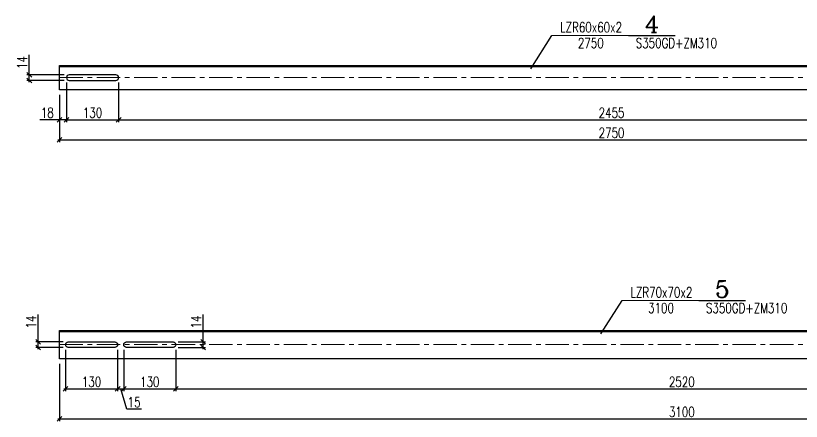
# Model space of a CAD drawing. Header units: millimetres. Extents: x -109 to 3611, y -131 to 11347.
# Drawn here: x -109 to 1848, y 7558 to 8568 of the extents above; entities that cross this region are included whole.
import ezdxf
from ezdxf.enums import TextEntityAlignment as Align

# ---------------------------------------------------------------- set-up
doc = ezdxf.new("R2010")
doc.units = ezdxf.units.MM
doc.header["$LTSCALE"] = 1.833333
doc.header["$PDMODE"] = 1
doc.linetypes.add('CENTER', pattern=[50.8, 31.75, -6.35, 6.35, -6.35])
doc.layers.get('0').update_dxf_attribs({"linetype": 'CONTINUOUS'})
doc.layers.get('Defpoints').update_dxf_attribs({"linetype": 'CONTINUOUS'})
for name, color, linetype, lineweight in [('k_konstrukcja', 3, 'CONTINUOUS', 25), ('k_osie', 6, 'CENTER', 5), ('k_pozycje', 1, 'CONTINUOUS', 5), ('k_wymiary', 1, 'CONTINUOUS', 5), ('RFD_C5', 1, 'CONTINUOUS', 5), ('RFD_T3', 2, 'CONTINUOUS', 25), ('RFD_T5', 2, 'CONTINUOUS', 5)]:
    doc.layers.add(name, color=color, linetype=linetype, lineweight=lineweight)
doc.styles.add('TXT3', font='SIMPLEX.SHX', dxfattribs={"width": 0.75, "height": 25})
doc.styles.add('TXT5', font='COMPLEX.shx', dxfattribs={"height": 41.666667})
doc.dimstyles.new('R1', dxfattribs={"dimtxt": 25, "dimasz": 11.666667, "dimexe": 5.833333, "dimexo": 12.5, "dimgap": 5, "dimtad": 1, "dimdec": 0, "dimzin": 0, "dimdsep": 46, "dimtxsty": 'TXT3', "dimblk1": 'OBLIQUE', "dimblk2": 'OBLIQUE', "dimsah": 1, "dimcen": -3, "dimdle": 4.166667, "dimclrt": 2, "dimadec": 0, "dimazin": 0, "dimtfac": 0.75, "dimtdec": 0, "dimtmove": 0, "dimatfit": 3, "dimldrblk": 'NONE', "dimfxl": 1, "dimtvp": 0.75, "dimtolj": 1, "dimtzin": 0, "dimarcsym": 0})
doc.dimstyles.new('R1_002', dxfattribs={"dimtxt": 25, "dimasz": 11.666667, "dimexe": 5.833333, "dimexo": 12.5, "dimgap": 5, "dimtad": 1, "dimdec": 0, "dimzin": 0, "dimdsep": 46, "dimtxsty": 'TXT3', "dimblk1": 'OBLIQUE', "dimblk2": 'OBLIQUE', "dimsah": 1, "dimcen": -3, "dimdle": 4.166667, "dimclrt": 2, "dimadec": 0, "dimazin": 0, "dimtfac": 0.75, "dimtdec": 0, "dimtmove": 0, "dimatfit": 3, "dimldrblk": 'NONE', "dimfxl": 1, "dimtvp": 0.75, "dimtolj": 1, "dimtzin": 0, "dimarcsym": 0})

# ---------------------------------------------------------------- blocks, each defined once
blk = doc.blocks.new('_Oblique')
at = {"color": 0, "linetype": 'ByBlock', "lineweight": -2}
blk.add_line((-0.5, -0.5), (0.5, 0.5), dxfattribs=at)
blk = doc.blocks.new('*D460')
at = {"layer": 'Defpoints', "color": 0}
for p in [(17.5, 8413.7), (0, 8383.7), (0, 8308.7)]:
    blk.add_point(p, dxfattribs=at)
at = {"layer": 'k_wymiary', "color": 0, "lineweight": -2}
for p, q in [((17.5, 8401.2), (17.5, 8302.9)), ((0, 8371.2), (0, 8302.9)), ((0, 8308.7), (-48.5, 8308.7)), ((21.7, 8308.7), (0, 8308.7))]:
    blk.add_line(p, q, dxfattribs=at)
at = {"layer": 'k_wymiary', "color": 0, "linetype": 'ByBlock', "lineweight": -2, "xscale": 11.66666666666666, "yscale": 11.66666666666666, "zscale": 11.66666666666666, "rotation": 180}
blk.add_blockref('_Oblique', (0, 8308.7), dxfattribs=at)
at = {"layer": 'k_wymiary', "color": 0, "linetype": 'ByBlock', "lineweight": -2, "xscale": 11.66666666666666, "yscale": 11.66666666666666, "zscale": 11.66666666666666}
blk.add_blockref('_Oblique', (17.5, 8308.7), dxfattribs=at)
at = {"layer": 'k_wymiary', "color": 2, "insert": (-30.1, 8326.2), "char_height": 25, "attachment_point": 5, "style": 'TXT3'}
blk.add_mtext('\\A1;18', dxfattribs=at)
blk = doc.blocks.new('_None')
blk = doc.blocks.new('*D461')
at = {"layer": 'Defpoints', "color": 0}
for p in [(17.5, 8413.7), (147.5, 8413.7), (147.5, 8308.7)]:
    blk.add_point(p, dxfattribs=at)
at = {"layer": 'k_wymiary', "color": 0, "lineweight": -2}
for p, q in [((17.5, 8401.2), (17.5, 8302.9)), ((147.5, 8401.2), (147.5, 8302.9)), ((13.3, 8308.7), (151.7, 8308.7))]:
    blk.add_line(p, q, dxfattribs=at)
at = {"layer": 'k_wymiary', "color": 0, "linetype": 'ByBlock', "lineweight": -2, "xscale": 11.66666666666666, "yscale": 11.66666666666666, "zscale": 11.66666666666666, "rotation": 180}
blk.add_blockref('_Oblique', (17.5, 8308.7), dxfattribs=at)
at = {"layer": 'k_wymiary', "color": 0, "linetype": 'ByBlock', "lineweight": -2, "xscale": 11.66666666666666, "yscale": 11.66666666666666, "zscale": 11.66666666666666}
blk.add_blockref('_Oblique', (147.5, 8308.7), dxfattribs=at)
at = {"layer": 'k_wymiary', "color": 2, "insert": (82.5, 8326.2), "char_height": 25, "attachment_point": 5, "style": 'TXT3'}
blk.add_mtext('\\A1;130', dxfattribs=at)
blk = doc.blocks.new('*D462')
at = {"layer": 'Defpoints', "color": 0}
for p in [(147.5, 8413.7), (2602.5, 8413.7), (2602.5, 8308.7)]:
    blk.add_point(p, dxfattribs=at)
at = {"layer": 'k_wymiary', "color": 0, "lineweight": -2}
for p, q in [((147.5, 8401.2), (147.5, 8302.9)), ((2602.5, 8401.2), (2602.5, 8302.9)), ((143.3, 8308.7), (2606.7, 8308.7))]:
    blk.add_line(p, q, dxfattribs=at)
at = {"layer": 'k_wymiary', "color": 0, "linetype": 'ByBlock', "lineweight": -2, "xscale": 11.66666666666666, "yscale": 11.66666666666666, "zscale": 11.66666666666666, "rotation": 180}
blk.add_blockref('_Oblique', (147.5, 8308.7), dxfattribs=at)
at = {"layer": 'k_wymiary', "color": 0, "linetype": 'ByBlock', "lineweight": -2, "xscale": 11.66666666666666, "yscale": 11.66666666666666, "zscale": 11.66666666666666}
blk.add_blockref('_Oblique', (2602.5, 8308.7), dxfattribs=at)
at = {"layer": 'k_wymiary', "color": 2, "insert": (1375, 8326.2), "char_height": 25, "attachment_point": 5, "style": 'TXT3'}
blk.add_mtext('\\A1;2455', dxfattribs=at)
blk = doc.blocks.new('*D465')
at = {"layer": 'Defpoints', "color": 0}
for p in [(0, 8383.7), (2750, 8383.7), (2750, 8258.7)]:
    blk.add_point(p, dxfattribs=at)
at = {"layer": 'k_wymiary', "color": 0, "lineweight": -2}
for p, q in [((0, 8371.2), (0, 8252.9)), ((2750, 8371.2), (2750, 8252.9)), ((-4.2, 8258.7), (2754.2, 8258.7))]:
    blk.add_line(p, q, dxfattribs=at)
at = {"layer": 'k_wymiary', "color": 0, "linetype": 'ByBlock', "lineweight": -2, "xscale": 11.66666666666666, "yscale": 11.66666666666666, "zscale": 11.66666666666666, "rotation": 180}
blk.add_blockref('_Oblique', (0, 8258.7), dxfattribs=at)
at = {"layer": 'k_wymiary', "color": 0, "linetype": 'ByBlock', "lineweight": -2, "xscale": 11.66666666666666, "yscale": 11.66666666666666, "zscale": 11.66666666666666}
blk.add_blockref('_Oblique', (2750, 8258.7), dxfattribs=at)
at = {"layer": 'k_wymiary', "color": 2, "insert": (1375, 8276.2), "char_height": 25, "attachment_point": 5, "style": 'TXT3'}
blk.add_mtext('\\A1;2750', dxfattribs=at)
blk = doc.blocks.new('*D469')
at = {"layer": 'Defpoints', "color": 0}
for p in [(-75, 8420.7), (24.5, 8420.7), (24.5, 8406.7)]:
    blk.add_point(p, dxfattribs=at)
at = {"layer": 'k_wymiary', "color": 0, "lineweight": -2}
for p, q in [((-75, 8420.7), (-75, 8470.1)), ((12, 8420.7), (-80.8, 8420.7)), ((-75, 8402.6), (-75, 8420.7)), ((12, 8406.7), (-80.8, 8406.7))]:
    blk.add_line(p, q, dxfattribs=at)
at = {"layer": 'k_wymiary', "color": 0, "linetype": 'ByBlock', "lineweight": -2, "xscale": 11.66666666666666, "yscale": 11.66666666666666, "zscale": 11.66666666666666}
for p, rotation in [((-75, 8420.7), 90), ((-75, 8406.7), 270)]:
    blk.add_blockref('_Oblique', p, dxfattribs=dict(at, rotation=rotation))
at = {"layer": 'k_wymiary', "color": 2, "insert": (-92.5, 8451.3), "char_height": 25, "attachment_point": 5, "rotation": 90, "style": 'TXT3'}
blk.add_mtext('\\A1;14', dxfattribs=at)
blk = doc.blocks.new('Poz. 4')
blk.add_lwpolyline([(-2667.5, 30), (82.5, 30), (82.5, -30), (-2667.5, -30)], close=True)
blk.add_lwpolyline([(-2667.5, 28), (82.5, 28)])
blk.add_lwpolyline([(-2643, -7), (-2527, -7, 1), (-2527, 7), (-2643, 7, 1)], format="xyb", close=True)
at = {"layer": 'k_osie'}
blk.add_lwpolyline([(-2667.5, 0), (82.5, 0)], dxfattribs=at)
blk = doc.blocks.new('xp-opis')
at = {"layer": 'RFD_C5'}
blk.add_line((0, 0), (228.8, 0), dxfattribs=at)
at = {"layer": 'RFD_T3'}
blk.add_line((228.8, 0), (368.9, 0), dxfattribs=at)
at = {"layer": 'RFD_T3', "linetype": 'Continuous', "style": 'TXT5'}
blk.add_attdef('NR', text='', height=50, dxfattribs=at).set_placement((299.4, -6), align=Align.BOTTOM_CENTER)
at = {"layer": 'RFD_T5', "style": 'TXT3', "width": 0.75}
blk.add_attdef('OPIS', text='', height=30, dxfattribs=at).set_placement((117.2, 0.4), align=Align.BOTTOM_CENTER)
blk.add_attdef('DLUGOSC', text='', height=30, dxfattribs=at).set_placement((116.2, -7.6), align=Align.TOP_CENTER)
blk.add_attdef('STAL', (250.6, -37.6), '', height=30, dxfattribs=at)
at = {"layer": 'RFD_T5', "style": 'TXT3', "width": 0.75, "flags": 1}
for tag, p in [('G_JEDN', (42.7, -82.9)), ('G', (42.7, -134.4)), ('UWAGI', (42.7, -237.2))]:
    blk.add_attdef(tag, p, '', height=30, dxfattribs=at)
blk = doc.blocks.new('Poz. 5')
blk.add_lwpolyline([(-3020, 35), (80, 35), (80, -35), (-3020, -35)], close=True)
blk.add_lwpolyline([(-3020, 33), (80, 33)])
for points in [[(-2882, -7), (-2998, -7, -1), (-2998, 7), (-2882, 7, -1)], [(-2737, -7), (-2853, -7, -1), (-2853, 7), (-2737, 7, -1)]]:
    blk.add_lwpolyline(points, format="xyb", close=True)
at = {"layer": 'k_osie'}
blk.add_lwpolyline([(-3020, 0), (80, 0)], dxfattribs=at)
blk = doc.blocks.new('*D476')
at = {"layer": 'Defpoints', "color": 0}
for p in [(-53, 7755.7), (22, 7755.7), (22, 7741.7)]:
    blk.add_point(p, dxfattribs=at)
at = {"layer": 'k_wymiary', "color": 0, "lineweight": -2}
for p, q in [((-53, 7755.7), (-53, 7823.9)), ((9.5, 7755.7), (-58.8, 7755.7)), ((-53, 7737.6), (-53, 7759.9)), ((9.5, 7741.7), (-58.8, 7741.7))]:
    blk.add_line(p, q, dxfattribs=at)
at = {"layer": 'k_wymiary', "color": 0, "linetype": 'ByBlock', "lineweight": -2, "xscale": 11.66666666666666, "yscale": 11.66666666666666, "zscale": 11.66666666666666}
for p, rotation in [((-53, 7755.7), 90), ((-53, 7741.7), 270)]:
    blk.add_blockref('_Oblique', p, dxfattribs=dict(at, rotation=rotation))
at = {"layer": 'k_wymiary', "color": 2, "insert": (-70.5, 7805.1), "char_height": 25, "attachment_point": 5, "rotation": 90, "style": 'TXT3'}
blk.add_mtext('\\A1;14', dxfattribs=at)
blk = doc.blocks.new('*D481')
at = {"layer": 'Defpoints', "color": 0}
for p in [(15, 7748.7), (145, 7748.7), (145, 7638.7)]:
    blk.add_point(p, dxfattribs=at)
at = {"layer": 'k_wymiary', "color": 0, "lineweight": -2}
for p, q in [((15, 7736.2), (15, 7632.9)), ((145, 7736.2), (145, 7632.9)), ((10.8, 7638.7), (149.2, 7638.7))]:
    blk.add_line(p, q, dxfattribs=at)
at = {"layer": 'k_wymiary', "color": 0, "linetype": 'ByBlock', "lineweight": -2, "xscale": 11.66666666666666, "yscale": 11.66666666666666, "zscale": 11.66666666666666, "rotation": 180}
blk.add_blockref('_Oblique', (15, 7638.7), dxfattribs=at)
at = {"layer": 'k_wymiary', "color": 0, "linetype": 'ByBlock', "lineweight": -2, "xscale": 11.66666666666666, "yscale": 11.66666666666666, "zscale": 11.66666666666666}
blk.add_blockref('_Oblique', (145, 7638.7), dxfattribs=at)
at = {"layer": 'k_wymiary', "color": 2, "insert": (80, 7656.2), "char_height": 25, "attachment_point": 5, "style": 'TXT3'}
blk.add_mtext('\\A1;130', dxfattribs=at)
blk = doc.blocks.new('*D482')
at = {"layer": 'Defpoints', "color": 0}
for p in [(145, 7748.7), (160, 7748.7), (160, 7638.7)]:
    blk.add_point(p, dxfattribs=at)
at = {"layer": 'k_wymiary', "color": 0, "lineweight": -2}
for p, q in [((145, 7736.2), (145, 7632.9)), ((160, 7736.2), (160, 7632.9)), ((140.8, 7638.7), (164.2, 7638.7)), ((167.8, 7587.9), (152.5, 7638.7)), ((204.5, 7587.9), (167.8, 7587.9))]:
    blk.add_line(p, q, dxfattribs=at)
at = {"layer": 'k_wymiary', "color": 0, "linetype": 'ByBlock', "lineweight": -2, "xscale": 11.66666666666666, "yscale": 11.66666666666666, "zscale": 11.66666666666666, "rotation": 180}
blk.add_blockref('_Oblique', (145, 7638.7), dxfattribs=at)
at = {"layer": 'k_wymiary', "color": 0, "linetype": 'ByBlock', "lineweight": -2, "xscale": 11.66666666666666, "yscale": 11.66666666666666, "zscale": 11.66666666666666}
blk.add_blockref('_Oblique', (160, 7638.7), dxfattribs=at)
at = {"layer": 'k_wymiary', "color": 2, "insert": (186.1, 7605.4), "char_height": 25, "attachment_point": 5, "style": 'TXT3'}
blk.add_mtext('\\A1;15', dxfattribs=at)
blk = doc.blocks.new('*D483')
at = {"layer": 'Defpoints', "color": 0}
for p in [(160, 7748.7), (290, 7748.7), (290, 7638.7)]:
    blk.add_point(p, dxfattribs=at)
at = {"layer": 'k_wymiary', "color": 0, "lineweight": -2}
for p, q in [((160, 7736.2), (160, 7632.9)), ((290, 7736.2), (290, 7632.9)), ((155.8, 7638.7), (294.2, 7638.7))]:
    blk.add_line(p, q, dxfattribs=at)
at = {"layer": 'k_wymiary', "color": 0, "linetype": 'ByBlock', "lineweight": -2, "xscale": 11.66666666666666, "yscale": 11.66666666666666, "zscale": 11.66666666666666, "rotation": 180}
blk.add_blockref('_Oblique', (160, 7638.7), dxfattribs=at)
at = {"layer": 'k_wymiary', "color": 0, "linetype": 'ByBlock', "lineweight": -2, "xscale": 11.66666666666666, "yscale": 11.66666666666666, "zscale": 11.66666666666666}
blk.add_blockref('_Oblique', (290, 7638.7), dxfattribs=at)
at = {"layer": 'k_wymiary', "color": 2, "insert": (225, 7656.2), "char_height": 25, "attachment_point": 5, "style": 'TXT3'}
blk.add_mtext('\\A1;130', dxfattribs=at)
blk = doc.blocks.new('*D484')
at = {"layer": 'Defpoints', "color": 0}
for p in [(290, 7748.7), (2810, 7748.7), (2810, 7638.7)]:
    blk.add_point(p, dxfattribs=at)
at = {"layer": 'k_wymiary', "color": 0, "lineweight": -2}
for p, q in [((290, 7736.2), (290, 7632.9)), ((2810, 7736.2), (2810, 7632.9)), ((285.8, 7638.7), (2814.2, 7638.7))]:
    blk.add_line(p, q, dxfattribs=at)
at = {"layer": 'k_wymiary', "color": 0, "linetype": 'ByBlock', "lineweight": -2, "xscale": 11.66666666666666, "yscale": 11.66666666666666, "zscale": 11.66666666666666, "rotation": 180}
blk.add_blockref('_Oblique', (290, 7638.7), dxfattribs=at)
at = {"layer": 'k_wymiary', "color": 0, "linetype": 'ByBlock', "lineweight": -2, "xscale": 11.66666666666666, "yscale": 11.66666666666666, "zscale": 11.66666666666666}
blk.add_blockref('_Oblique', (2810, 7638.7), dxfattribs=at)
at = {"layer": 'k_wymiary', "color": 2, "insert": (1550, 7656.2), "char_height": 25, "attachment_point": 5, "style": 'TXT3'}
blk.add_mtext('\\A1;2520', dxfattribs=at)
blk = doc.blocks.new('*D485')
at = {"layer": 'Defpoints', "color": 0}
for p in [(0, 7713.7), (3100, 7713.7), (3100, 7563.7)]:
    blk.add_point(p, dxfattribs=at)
at = {"layer": 'k_wymiary', "color": 0, "lineweight": -2}
for p, q in [((0, 7701.2), (0, 7557.9)), ((3100, 7701.2), (3100, 7557.9)), ((-4.2, 7563.7), (3104.2, 7563.7))]:
    blk.add_line(p, q, dxfattribs=at)
at = {"layer": 'k_wymiary', "color": 0, "linetype": 'ByBlock', "lineweight": -2, "xscale": 11.66666666666666, "yscale": 11.66666666666666, "zscale": 11.66666666666666, "rotation": 180}
blk.add_blockref('_Oblique', (0, 7563.7), dxfattribs=at)
at = {"layer": 'k_wymiary', "color": 0, "linetype": 'ByBlock', "lineweight": -2, "xscale": 11.66666666666666, "yscale": 11.66666666666666, "zscale": 11.66666666666666}
blk.add_blockref('_Oblique', (3100, 7563.7), dxfattribs=at)
at = {"layer": 'k_wymiary', "color": 2, "insert": (1550, 7581.2), "char_height": 25, "attachment_point": 5, "style": 'TXT3'}
blk.add_mtext('\\A1;3100', dxfattribs=at)
blk = doc.blocks.new('*D487')
at = {"layer": 'Defpoints', "color": 0}
for p in [(283, 7755.7), (358, 7755.7), (283, 7741.7)]:
    blk.add_point(p, dxfattribs=at)
at = {"layer": 'k_wymiary', "color": 0, "lineweight": -2}
for p, q in [((358, 7755.7), (358, 7823.9)), ((295.5, 7755.7), (363.8, 7755.7)), ((358, 7737.6), (358, 7759.9)), ((295.5, 7741.7), (363.8, 7741.7))]:
    blk.add_line(p, q, dxfattribs=at)
at = {"layer": 'k_wymiary', "color": 0, "linetype": 'ByBlock', "lineweight": -2, "xscale": 11.66666666666666, "yscale": 11.66666666666666, "zscale": 11.66666666666666}
for p, rotation in [((358, 7755.7), 90), ((358, 7741.7), 270)]:
    blk.add_blockref('_Oblique', p, dxfattribs=dict(at, rotation=rotation))
at = {"layer": 'k_wymiary', "color": 2, "insert": (340.5, 7805.1), "char_height": 25, "attachment_point": 5, "rotation": 90, "style": 'TXT3'}
blk.add_mtext('\\A1;14', dxfattribs=at)

msp = doc.modelspace()

# ---------------------------------------------------------------- block references
at = {"layer": 'k_konstrukcja'}
for name, p in [('Poz. 4', (2667.5, 8413.74)), ('Poz. 5', (3020, 7748.74))]:
    msp.add_blockref(name, p, dxfattribs=at)
at = {"layer": 'k_pozycje', "xscale": 0.83333333333333, "yscale": 0.83333333333333, "zscale": 0.83333333333333}
for p, values in [((1226.42, 8518.74), {'NR': '4', 'OPIS': 'LZR60x60x2', 'DLUGOSC': '2750', 'STAL': 'S350GD+ZM310'}), ((1401.42, 7858.74), {'NR': '5', 'OPIS': 'LZR70x70x2', 'DLUGOSC': '3100', 'STAL': 'S350GD+ZM310'})]:
    msp.add_blockref('xp-opis', p, dxfattribs=at).add_auto_attribs(values)

# ---------------------------------------------------------------- dimensions: what is measured, and where the dimension line sits
at = {"layer": 'k_wymiary'}
dim = msp.add_linear_dim(base=(-75, 8420.74), p1=(24.5, 8406.74), p2=(24.5, 8420.74), angle=90, dimstyle='R1', dxfattribs=at)
dim.commit()
dim.dimension.update_dxf_attribs({"geometry": '*D469', "text_midpoint": (-92.5, 8451.25)})
for base, p1, p2, picture, middle in [((0, 8308.74459322), (17.5, 8413.74459322), (0, 8383.74459322), '*D460', (-30.05952381, 8326.24459322)), ((147.5, 8308.74), (17.5, 8413.74), (147.5, 8413.74), '*D461', (82.5, 8326.24)), ((2750, 8258.74), (0, 8383.74), (2750, 8383.74), '*D465', (1375, 8276.24)), ((145, 7638.74), (15, 7748.74), (145, 7748.74), '*D481', (80, 7656.24)), ((3100, 7563.74), (0, 7713.74), (3100, 7713.74), '*D485', (1550, 7581.24))]:
    dim = msp.add_linear_dim(base=base, p1=p1, p2=p2, dimstyle='R1', dxfattribs=at)
    dim.commit()
    dim.dimension.update_dxf_attribs({"geometry": picture, "text_midpoint": middle})
for base, p1, p2, picture, middle in [((2602.5, 8308.74), (147.5, 8413.74), (2602.5, 8413.74), '*D462', (1375, 8326.24)), ((160, 7638.74), (145, 7748.74), (160, 7748.74), '*D482', (172.75, 7605.41)), ((290, 7638.74), (160, 7748.74), (290, 7748.74), '*D483', (225, 7656.24)), ((2810, 7638.74), (290, 7748.74), (2810, 7748.74), '*D484', (1550, 7656.24))]:
    dim = msp.add_linear_dim(base=base, p1=p1, p2=p2, dimstyle='R1', override={"dimtmove": 1}, dxfattribs=at)
    dim.commit()
    dim.dimension.update_dxf_attribs({"geometry": picture, "text_midpoint": middle})
for base, p1, p2, picture, middle in [((-53, 7755.74), (22, 7741.74), (22, 7755.74), '*D476', (-53, 7805.09)), ((358, 7755.74), (283, 7741.74), (283, 7755.74), '*D487', (358, 7805.09))]:
    dim = msp.add_linear_dim(base=base, p1=p1, p2=p2, angle=90, dimstyle='R1', dxfattribs=at)
    dim.commit()
    dim.dimension.update_dxf_attribs({"geometry": picture, "text_midpoint": middle, "dimtype": 160})

# ---------------------------------------------------------------- leaders
at = {"layer": 'k_pozycje'}
for points in [[(1173.68, 8435.3), (1226.42, 8518.74)], [(1348.68, 7775.3), (1401.42, 7858.74)]]:
    msp.add_leader(points, dimstyle='R1_002', dxfattribs=at)

doc.saveas('drawing.dxf')
